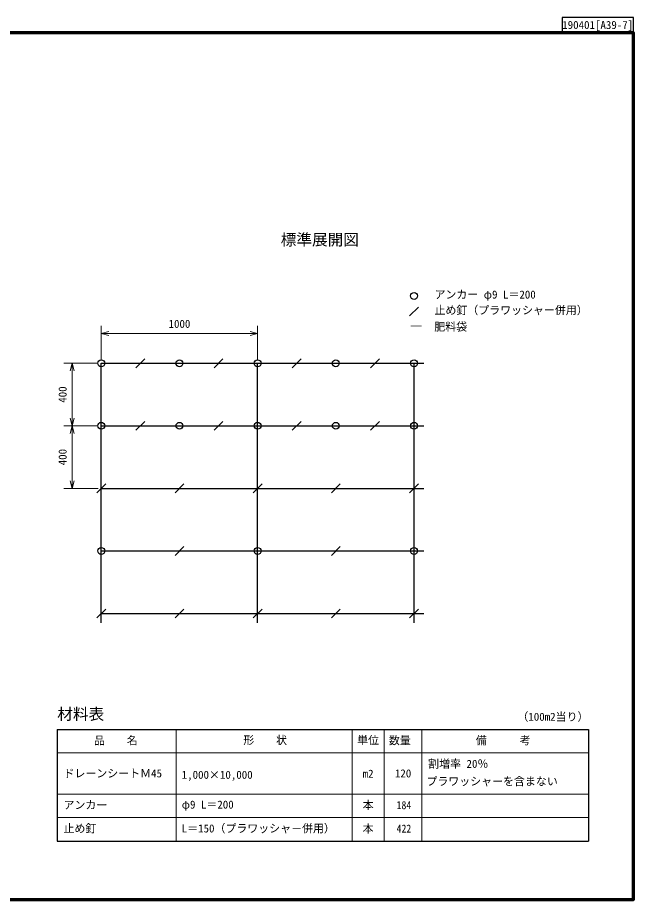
# Model space of a CAD drawing. Units: millimetres, scale not verified. Extents: x 200 to 8200, y 200 to 5838.
# Drawn here: x 4262 to 8200, y 200 to 5838 of the extents above; entities that cross this region are included whole.
import ezdxf
from ezdxf.enums import TextEntityAlignment as Align

# ---------------------------------------------------------------- set-up
doc = ezdxf.new("R2010")
doc.units = ezdxf.units.MM
doc.header["$LTSCALE"] = 20
for name, color, linetype, lineweight in [('C-DOC', 3, 'Continuous', 25), ('C-MTR-FRAM', 5, 'Continuous', 25), ('C-MTR-LINE', 5, 'Continuous', 13), ('C-STR', 7, 'Continuous', 25), ('C-STR-DIM', 1, 'Continuous', 13), ('C-STR-TXT', 7, 'Continuous', 25), ('C-TTL', 2, 'Continuous', 70)]:
    doc.layers.add(name, color=color, linetype=linetype, lineweight=lineweight)
for name, color, linetype in [('C-MTR', 5, 'Continuous'), ('C-MTR-TXT', 5, 'Continuous'), ('C-TTL-TXT', 7, 'Continuous')]:
    doc.layers.add(name, color=color, linetype=linetype)
doc.styles.add('ＭＳ ゴシック', font='')
doc.styles.get('ＭＳ ゴシック').set_extended_font_data('MS Gothic')

msp = doc.modelspace()

# ---------------------------------------------------------------- linework, layer by layer
at = {"layer": 'C-DOC'}
for p, q in [((8200.21, 5838), (7745.21, 5838)), ((7745.21, 5838), (7745.21, 5750)), ((8200.21, 5750), (8200.21, 5838)), ((7745.21, 5750), (8200.21, 5750))]:
    msp.add_line(p, q, dxfattribs=at)
at = {"layer": 'C-MTR-FRAM'}
for p, q in [((4515.62, 1286.54), (4515.62, 572.46)), ((4515.62, 1286.54), (7913.37, 1286.54)), ((7913.37, 1286.54), (7913.37, 572.46)), ((4515.62, 572.46), (7913.37, 572.46))]:
    msp.add_line(p, q, dxfattribs=at)
at = {"layer": 'C-MTR-LINE'}
for p, q in [((5275.62, 1286.54), (5275.62, 572.46)), ((6401.87, 1286.54), (6401.87, 572.46)), ((6605.46, 1286.54), (6605.46, 572.46)), ((6847.23, 1286.54), (6847.23, 572.46)), ((4515.62, 1136.54), (7913.37, 1136.54)), ((4515.62, 872.46), (7913.37, 872.46)), ((4515.62, 722.46), (7913.37, 722.46))]:
    msp.add_line(p, q, dxfattribs=at)
at = {"layer": 'C-STR'}
for p, q in [((4797.22, 1967.97), (4797.22, 3627.97)), ((5018.94, 3599.69), (5075.51, 3656.26)), ((5518.94, 3599.69), (5575.51, 3656.26)), ((5797.22, 1967.97), (5797.22, 3627.97)), ((6018.94, 3599.69), (6075.51, 3656.26)), ((6518.94, 3599.69), (6575.51, 3656.26)), ((6797.22, 1967.97), (6797.22, 3627.97)), ((5018.94, 3199.69), (5075.51, 3256.26)), ((5518.94, 3199.69), (5575.51, 3256.26)), ((6018.94, 3199.69), (6075.51, 3256.26)), ((6518.94, 3199.69), (6575.51, 3256.26)), ((4768.94, 2799.69), (4825.51, 2856.26)), ((5268.94, 2799.69), (5325.51, 2856.26)), ((5768.94, 2799.69), (5825.51, 2856.26)), ((6268.94, 2799.69), (6325.51, 2856.26)), ((6768.94, 2799.69), (6825.51, 2856.26)), ((5268.94, 2399.69), (5325.51, 2456.26)), ((6268.94, 2399.69), (6325.51, 2456.26)), ((4768.94, 1999.69), (4825.51, 2056.26)), ((5268.94, 1999.69), (5325.51, 2056.26)), ((5768.94, 1999.69), (5825.51, 2056.26)), ((6268.94, 1999.69), (6325.51, 2056.26)), ((6768.94, 1999.69), (6825.51, 2056.26))]:
    msp.add_line(p, q, dxfattribs=at)
at = {"layer": 'C-STR', "color": 3}
for p, q in [((4797.22, 3627.97), (6860.22, 3627.97)), ((4797.22, 3227.97), (6860.22, 3227.97)), ((4797.22, 2827.97), (6860.22, 2827.97)), ((4797.22, 2427.97), (6860.22, 2427.97)), ((4797.22, 2027.97), (6860.22, 2027.97))]:
    msp.add_line(p, q, dxfattribs=at)
at = {"layer": 'C-STR'}
for centre in [(4797.22, 3627.97), (5297.22, 3627.97), (5797.22, 3627.97), (6297.22, 3627.97), (6797.22, 3627.97), (4797.22, 3227.97), (5297.22, 3227.97), (5797.22, 3227.97), (6297.22, 3227.97), (6797.22, 3227.97), (4797.22, 2427.97), (5797.22, 2427.97), (6797.22, 2427.97)]:
    msp.add_circle(centre, 22, dxfattribs=at)
at = {"layer": 'C-STR-DIM'}
for p, q in [((4797.22, 3647.97), (4797.22, 3867.97)), ((5797.22, 3647.97), (5797.22, 3867.97)), ((4797.22, 3818.98), (4845.52, 3831.92)), ((4797.22, 3818.98), (4845.52, 3806.03)), ((4797.22, 3818.98), (5797.22, 3818.98)), ((4797.22, 3807.97), (4797.22, 3778.98)), ((5797.22, 3818.98), (5748.92, 3831.92)), ((5797.22, 3818.98), (5748.92, 3806.03)), ((5797.22, 3807.97), (5797.22, 3778.98)), ((4777.22, 3627.97), (4557.22, 3627.97)), ((4610.61, 3627.97), (4597.67, 3579.68)), ((4610.61, 3227.97), (4610.61, 3627.97)), ((4610.61, 3627.97), (4623.55, 3579.68)), ((4610.61, 3227.97), (4597.67, 3276.27)), ((4610.61, 3227.97), (4623.55, 3276.27)), ((4777.22, 3227.97), (4557.22, 3227.97)), ((4610.61, 3227.97), (4597.67, 3179.68)), ((4610.61, 2827.97), (4610.61, 3227.97)), ((4610.61, 3227.97), (4623.55, 3179.68)), ((4610.61, 2827.97), (4597.67, 2876.27)), ((4610.61, 2827.97), (4623.55, 2876.27)), ((4777.22, 2827.97), (4557.22, 2827.97))]:
    msp.add_line(p, q, dxfattribs=at)
at = {"layer": 'C-STR-TXT'}
msp.add_line((6768.94, 3930.39), (6825.51, 3986.96), dxfattribs=at)
msp.add_circle((6797.22, 4058.67), 22, dxfattribs=at)
at = {"layer": 'C-TTL'}
msp.add_lwpolyline([(200, 200), (8200, 200), (8200, 5740), (200, 5740)], close=True, dxfattribs=at)

# ---------------------------------------------------------------- texts
at = {"layer": 'C-DOC', "style": 'ＭＳ ゴシック'}
msp.add_text('190401[A39-7]', height=51.32, dxfattribs=at).set_placement((7745.21, 5750), align=Align.BOTTOM_LEFT)
at = {"layer": 'C-MTR', "style": 'ＭＳ ゴシック'}
msp.add_text('材料表', height=73.31, dxfattribs=at).set_placement((4515.62, 1326.54), align=Align.BOTTOM_LEFT)
at = {"layer": 'C-MTR-TXT', "style": 'ＭＳ ゴシック'}
for s, p in [('（100m2当り）', (7458.37, 1326.54)), ('\u3000品\u3000\u3000名\u3000', (4680.09, 1174.54)), ('\u3000形\u3000\u3000状\u3000', (5635.04, 1176.56)), ('数量', (6636.46, 1175.54)), ('\u3000備\u3000\u3000\u3000考\u3000', (7122.78, 1175.88)), ('割増率 20％', (6888.1, 1025.54)), ('ドレーンシートＭ45', (4555.62, 964.57)), ('1,000×10,000', (5311.5, 955.58)), ('プラワッシャーを含まない', (6876.63, 913.61)), ('アンカー', (4555.62, 762.46)), ('φ9 L＝200', (5311.5, 764.89)), ('止め釘', (4555.62, 612.46)), ('L＝150（プラワッシャ－併用）', (5311.5, 612.46))]:
    msp.add_text(s, height=51.32, dxfattribs=at).set_placement(p, align=Align.BOTTOM_LEFT)
for s, p in [('単位', (6503.63, 1176.54)), ('m2', (6503.63, 962.57)), ('本', (6503.63, 761.46)), ('本', (6503.63, 611.46))]:
    msp.add_text(s, height=51.32, dxfattribs=at).set_placement(p, align=Align.BOTTOM_CENTER)
msp.add_text('120', height=51.32, dxfattribs=at).set_placement((6779.77, 964.57), align=Align.BOTTOM_RIGHT)
at = {"layer": 'C-MTR-TXT', "style": 'ＭＳ ゴシック', "width": 0.9}
for s, p in [('184', (6779.77, 761.46)), ('422', (6779.77, 611.46))]:
    msp.add_text(s, height=51.32, dxfattribs=at).set_placement(p, align=Align.BOTTOM_RIGHT)
at = {"layer": 'C-STR-DIM', "color": 7, "style": 'ＭＳ ゴシック'}
msp.add_text('1000', height=51.32, dxfattribs=at).set_placement((5227.22, 3838.98), align=Align.BOTTOM_LEFT)
for p in [(4590.61, 3375.47), (4590.61, 2975.47)]:
    msp.add_text('400', height=51.32, rotation=90, dxfattribs=at).set_placement(p, align=Align.BOTTOM_LEFT)
at = {"layer": 'C-STR-TXT', "style": 'ＭＳ ゴシック'}
for s, p in [('アンカー φ9 L＝200', (6928.37, 4026.17)), ('止め釘（プラワッシャー併用）', (6928.37, 3926.17)), ('肥料袋', (6927.1, 3820.52))]:
    msp.add_text(s, height=51.32, dxfattribs=at).set_placement(p, align=Align.BOTTOM_LEFT)
at = {"layer": 'C-STR-TXT', "color": 3, "style": 'ＭＳ ゴシック', "width": 1.2}
msp.add_text('―', height=51.32, dxfattribs=at).set_placement((6769.07, 3824.52), align=Align.BOTTOM_LEFT)
at = {"layer": 'C-TTL-TXT', "style": 'ＭＳ ゴシック'}
msp.add_text('標準展開図', height=73.31, dxfattribs=at).set_placement((5944.75, 4455.15), align=Align.TOP_LEFT)

doc.saveas('drawing.dxf')
